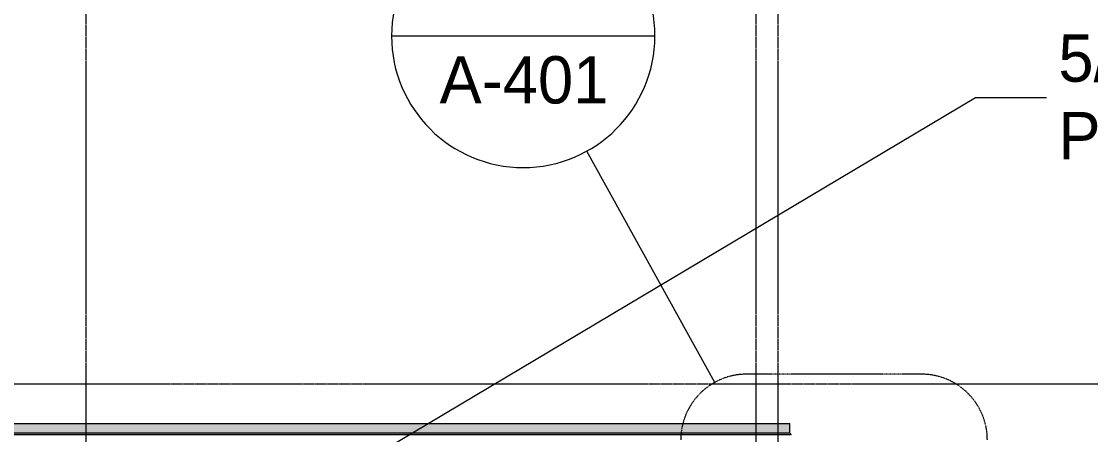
# Model space of a CAD drawing. Header units: inches. Extents: x 21380 to 98133, y -290 to 853.
# Drawn here: x 39202.7 to 39592.5, y 239.5 to 390.2 of the extents above; entities that cross this region are included whole.
import ezdxf

# ---------------------------------------------------------------- set-up
doc = ezdxf.new("R2010")
doc.units = ezdxf.units.IN
doc.header["$MEASUREMENT"] = 0
doc.linetypes.add('Dash Dot 3_16_', pattern=[0.3125, 0.1875, -0.0625, 0, -0.0625])
doc.linetypes.add('Grid Line 1_2_', pattern=[0.875, 0.5, -0.125, 0.125, -0.125])
for name, color, linetype, lineweight in [('A-ANNO-IDEN', 131, 'Continuous', 9), ('A-ANNO-SYMB', 150, 'Continuous', 9), ('A-FLOR-LEVL', 51, 'Continuous', 9), ('A-WALL', 113, 'Continuous', 9), ('S-GRID', 1, 'Continuous', 9)]:
    doc.layers.add(name, color=color, linetype=linetype, lineweight=lineweight)
doc.styles.add('Century Gothic', font='GOTHIC.TTF', dxfattribs={"height": 17.245342})

# ---------------------------------------------------------------- blocks, each defined once
blk = doc.blocks.new('Section - Callout Head-19020-Building Section - East_West looking South')
at = {"layer": 'A-ANNO-SYMB'}
blk.add_line((-22202.56, 384.87), (-22106.56, 384.87), dxfattribs=at)
for start, end in [(0, 180), (180, 360)]:
    blk.add_arc((-22154.56, 384.87), 48, start, end, dxfattribs=at)

msp = doc.modelspace()

# ---------------------------------------------------------------- hatches: boundary and pattern name
at = {"layer": 'A-WALL', "lineweight": 5}
for points in [[(38840.4, 240), (39482.84, 240), (39482.84, 243.5), (38840.4, 243.5)], [(38840.4, 239.5), (39483.34, 239.5), (39482.78, 240), (38840.4, 240)]]:
    msp.add_hatch(color=256, dxfattribs=at).paths.add_polyline_path(points, flags=0)

# ---------------------------------------------------------------- linework, layer by layer
at = {"layer": 'A-ANNO-IDEN', "color": 153}
for p, q in [((39299.74, 213.1), (39550.52, 362.45)), ((39550.52, 362.45), (39580.71, 362.45))]:
    msp.add_line(p, q, dxfattribs=at)
at = {"layer": 'A-ANNO-SYMB'}
msp.add_line((39455.44, 258.52), (39408.83, 342.86), dxfattribs=at)
at = {"layer": 'A-ANNO-SYMB', "linetype": 'Dash Dot 3_16_'}
msp.add_line((39530.81, 261.52), (39467.05, 261.52), dxfattribs=at)
for centre, start, end in [((39467.05, 237.52), 90, 180), ((39530.81, 237.52), 0, 90)]:
    msp.add_arc(centre, 24, start, end, dxfattribs=at)
at = {"layer": 'A-FLOR-LEVL', "linetype": 'Grid Line 1_2_'}
msp.add_line((34982.85, 258), (39861.53, 258), dxfattribs=at)
at = {"layer": 'A-WALL'}
for p, q in [((38840.4, 243.5), (39482.84, 243.5)), ((39482.84, 240), (39482.84, 243.5)), ((39482.84, 240), (38840.4, 240)), ((38840.4, 239.5), (39483.34, 239.5)), ((39483.34, 239.5), (39482.84, 240)), ((39483.3, 239.46), (39483.34, 239.5))]:
    msp.add_line(p, q, dxfattribs=at)
at = {"layer": 'S-GRID', "linetype": 'Grid Line 1_2_'}
for p, q in [((39226.28, -273.16), (39226.28, 671.89)), ((39470.53, -273.16), (39470.53, 671.89)), ((39478.53, -273.16), (39478.53, 671.89))]:
    msp.add_line(p, q, dxfattribs=at)

# ---------------------------------------------------------------- block references
at = {"layer": 'A-ANNO-SYMB'}
msp.add_blockref('Section - Callout Head-19020-Building Section - East_West looking South', (61540.17, 0), dxfattribs=at)

# ---------------------------------------------------------------- texts
at = {"layer": 'A-ANNO-SYMB', "insert": (39385.88, 377.47), "char_height": 17.245, "width": 77.76, "attachment_point": 2, "line_spacing_factor": 0.984117, "style": 'Century Gothic'}
msp.add_mtext('A-401', dxfattribs=at)

# ---------------------------------------------------------------- next in the draw order: texts
at = {"layer": 'A-ANNO-IDEN', "insert": (39580.71, 385.41), "char_height": 17.2453, "width": 427.248, "attachment_point": 1, "line_spacing_factor": 0.984117, "style": 'Century Gothic', "bg_fill": 3, "box_fill_scale": 1.25, "bg_fill_color": 0, "bg_fill_transparency": 0}
msp.add_mtext('5/16" THICK STONEWOOD RESIN\\PPANELS - EXPOSED FASTENERS', dxfattribs=at)

doc.saveas('drawing.dxf')
